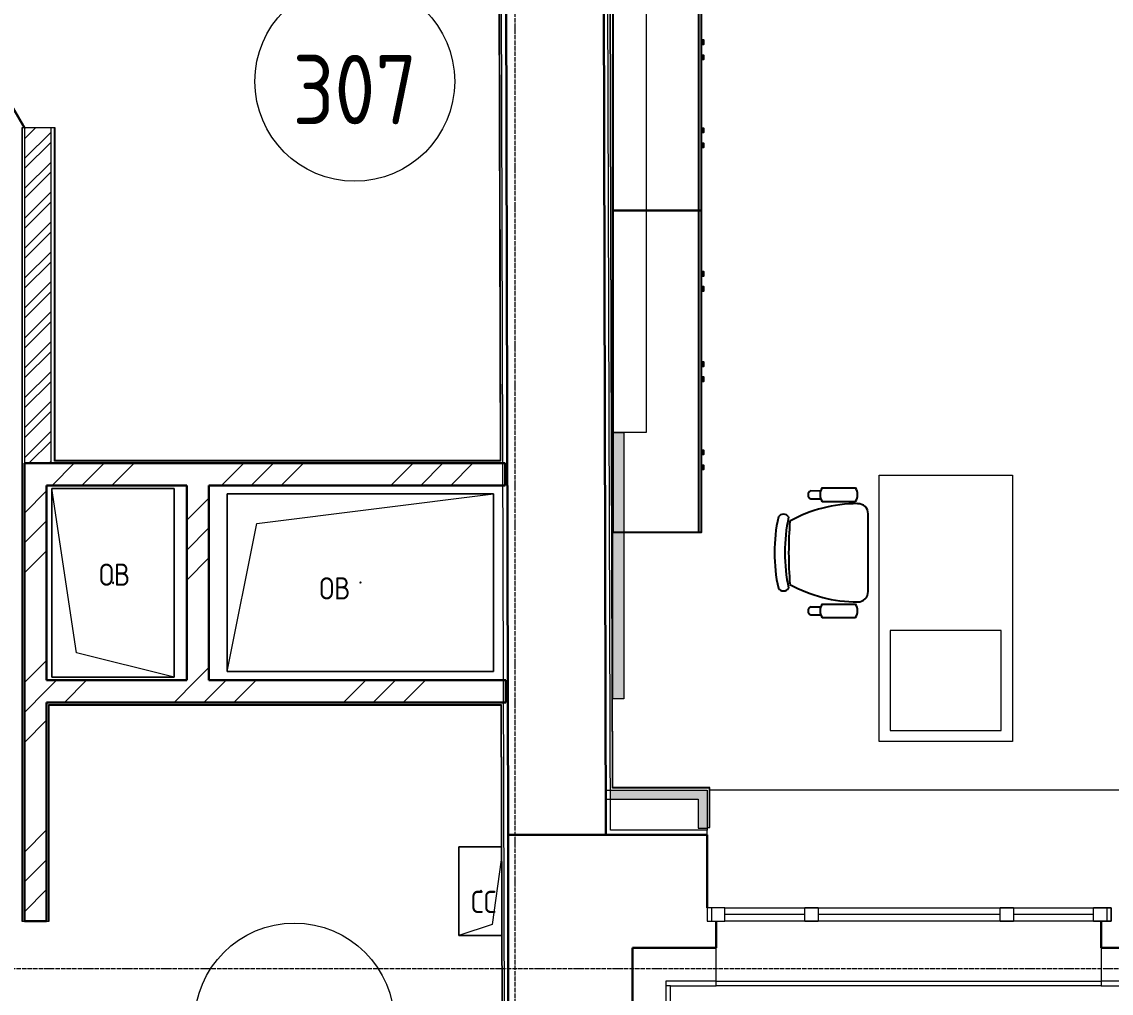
# Model space of a CAD drawing. Header units: millimetres. Extents: x -42533 to 645315, y 3457 to 82611.
# Drawn here: x 285473 to 290381, y 28160 to 32535 of the extents above; entities that cross this region are included whole.
import ezdxf

# ---------------------------------------------------------------- set-up
doc = ezdxf.new("R2010")
doc.units = ezdxf.units.MM
doc.linetypes.add('ADSK_Линия сетки', pattern=[25, 20, -2.5, 0, -2.5])
for name, color, linetype, lineweight in [('_ Окна', 7, 'Continuous', 9), ('Аннотация', 7, 'Continuous', 18), ('Двери', 7, 'Continuous', 9), ('Обобщенные модели', 7, 'Continuous', 18), ('Окна', 7, 'Continuous', 9), ('Оси', 253, 'Continuous', 9), ('Перекрытие', 7, 'Continuous', 18), ('Стены внутренние', 7, 'Continuous', 18), ('Стены наружные', 7, 'Continuous', 18), ('Стены несущие', 7, 'Continuous', 30), ('Стены отделка', 7, 'Continuous', 30), ('Стены штриховка', 7, 'Continuous', 9), ('ТХ', 5, 'Continuous', 0), ('ШТРИХОВКА', 252, 'Continuous', 15)]:
    doc.layers.add(name, color=color, linetype=linetype, lineweight=lineweight)
doc.layers.add('Линии', color=7, linetype='Continuous', lineweight=9, true_color=0x00a600)
doc.layers.add('ЭОМ_Лотки рабочие', color=5, linetype='Continuous')
doc.styles.add('GOST Common', font='GOST_Common.ttf', dxfattribs={"width": 0.9, "height": 350})
doc.styles.add('GOST Common_4', font='GOST_Common.ttf', dxfattribs={"width": 0.9, "height": 200})
pattern_1 = [(45, (507.34, 158.9), (-381.66, 381.66), []), (45, (642.3, 158.9), (0, 763.32), []), (45, (372.4, 158.9), (0, 763.322), [])]

# ---------------------------------------------------------------- blocks, each defined once
blk = doc.blocks.new('ТХ 3 этаж')
at = {"lineweight": 0}
h = blk.add_hatch(color=8, dxfattribs=at)
h.dxf.hatch_style = 1
h.paths.add_polyline_path([(15106.6, 4250.6), (15156.6, 4250.6), (15156.6, 3050.6), (15106.6, 3050.6)])
at = {"color": 8, "linetype": 'Continuous'}
for p, q in [((15494.5, 5250.6), (15494.5, 6700.6)), ((15494.5, 3800.6), (15494.5, 5250.6)), ((15998.3, 3988.2), (16043.9, 3988.1)), ((16049.7, 4000.2), (16200.9, 4000.2)), ((15998.4, 3951.4), (16044.1, 3951.4)), ((16049.7, 3940), (16200.9, 3940)), ((16257.1, 3533.5), (16257.1, 3883.7)), ((15998.3, 3465.7), (16044.1, 3465.7)), ((16049.7, 3477.2), (16200.9, 3477.2)), ((15998.3, 3429), (16043.9, 3429)), ((16049.7, 3417), (16200.9, 3417))]:
    blk.add_line(p, q, dxfattribs=at)
for points in [[(15106.6, 5250.6), (15506.6, 5250.6), (15506.6, 6700.6), (15106.6, 6700.6)], [(15506.6, 6016.5), (15506.6, 5999.1), (15516.8, 5999.1), (15516.8, 6016.5)], [(15506.6, 5948.8), (15506.6, 5931.4), (15516.8, 5931.4), (15516.8, 5948.8)], [(15506.6, 5619.6), (15506.6, 5602.2), (15516.8, 5602.2), (15516.8, 5619.6)], [(15506.6, 5551.9), (15506.6, 5534.6), (15516.8, 5534.6), (15516.8, 5551.9)], [(15106.6, 3800.6), (15506.6, 3800.6), (15506.6, 5250.6), (15106.6, 5250.6)], [(15506.6, 4973.5), (15506.6, 4956.1), (15516.8, 4956.1), (15516.8, 4973.5)], [(15506.6, 4905.8), (15506.6, 4888.5), (15516.8, 4888.5), (15516.8, 4905.8)], [(15506.6, 4566.5), (15506.6, 4549.1), (15516.8, 4549.1), (15516.8, 4566.5)], [(15506.6, 4498.8), (15506.6, 4481.4), (15516.8, 4481.4), (15516.8, 4498.8)], [(15506.6, 4169.6), (15506.6, 4152.2), (15516.8, 4152.2), (15516.8, 4169.6)], [(15506.6, 4101.9), (15506.6, 4084.6), (15516.8, 4084.6), (15516.8, 4101.9)]]:
    blk.add_lwpolyline(points, close=True, dxfattribs=at)
at = {"color": 8, "linetype": 'Continuous', "lineweight": 5}
blk.add_lwpolyline([(15256.6, 6250.6), (15256.6, 4250.6), (15106.6, 4250.6), (15106.6, 6250.6)], close=True, dxfattribs=at)
at = {"color": 8, "lineweight": 0}
blk.add_lwpolyline([(15106.6, 4250.6), (15156.6, 4250.6), (15156.6, 3050.6), (15106.6, 3050.6), (15106.6, 4250.6)], dxfattribs=at)
at = {"color": 8, "linetype": 'Continuous'}
for centre, radius, start, end in [((16006.8, 3969.8), 20.2, 114.8955, 245.3354), ((16099.7, 3970.1), 58.4, 148.951, 211.0488), ((16150.8, 3970.1), 58.4, 328.951, 31.0488), ((16208.7, 3305.2), 624.5, 89.878, 119.1059), ((16211.7, 3884.2), 45.4, 359.2519, 92.1866), ((15876, 3853.9), 28.1, 34.2901, 145.7096), ((16582.8, 3709.3), 747.5, 167.602, 192.3978), ((16629.3, 3709.3), 747.5, 167.602, 192.3978), ((17661.1, 3709.3), 1761.9, 175.3938, 184.6546), ((15876, 3564.6), 28.1, 214.2915, 325.7083), ((16208.7, 4112), 624.5, 240.9068, 270.1215), ((16211.7, 3532.9), 45.4, 267.8135, 0.7479), ((16006.9, 3447.4), 20.2, 114.8955, 245.3354), ((16099.7, 3447.1), 58.4, 148.951, 211.0488), ((16150.8, 3447.1), 58.4, 328.951, 31.0488)]:
    blk.add_arc(centre, radius, start, end, dxfattribs=at)
at = {"layer": 'ТХ', "color": 8}
for points in [[(16907.1, 4058.6), (16907.1, 2858.6), (16307.1, 2858.6), (16307.1, 4058.6)], [(16357.1, 3358.6), (16357.1, 2908.6), (16857.1, 2908.6), (16857.1, 3358.6)]]:
    blk.add_lwpolyline(points, close=True, dxfattribs=at)
blk = doc.blocks.new('План 3 этажа')
at = {"layer": 'Стены внутренние', "lineweight": 9}
h = blk.add_hatch(dxfattribs=at)
h.set_pattern_fill('FP_1', color=8, style=0, pattern_type=2)
h.set_pattern_definition(pattern_1)
h.paths.add_polyline_path([(7504.269, 4129.959), (7601.217, 4129.959), (7600.947, 4229.959), (5445.873, 4229.959), (5445.873, 4129.959), (6684.715, 4129.959)])
h = blk.add_hatch(dxfattribs=at)
h.set_pattern_fill('FP_1', color=8, style=0, pattern_type=2)
h.set_pattern_definition(pattern_1)
h.paths.add_polyline_path([(5445.873, 680), (5545.873, 680), (5545.873, 1098.21), (5445.873, 1098.21), (5445.873, 700)])
h.paths.add_polyline_path([(5495.873, 2168.21), (5545.873, 2168.21), (5545.873, 4129.959), (5445.873, 4129.959), (5445.873, 2168.21)])
h = blk.add_hatch(dxfattribs=at)
h.set_pattern_fill('FP_1', color=8, style=0, pattern_type=2)
h.set_pattern_definition(pattern_1)
h.paths.add_polyline_path([(6176.873, 3252.902), (6276.873, 3252.902), (6276.873, 4129.959), (6176.873, 4129.959), (6176.873, 4122.464)])
h = blk.add_hatch(dxfattribs=at)
h.set_pattern_fill('FP_1', color=8, style=0, pattern_type=2)
h.set_pattern_definition(pattern_1)
h.paths.add_polyline_path([(7513.125, 3152.902), (7603.859, 3153.63), (7603.59, 3252.902), (5545.873, 3252.902), (5545.873, 3152.902), (6978.763, 3152.902)])
at = {"layer": 'Стены внутренние'}
for points in [[(8521.356, 2717.133), (8521.356, 2757.133), (8084.885, 2757.133), (8085.42, 2717.133), (8481.356, 2717.133)], [(8521.356, 2587.133), (8521.356, 2717.133), (8481.356, 2717.133), (8481.356, 2587.133)]]:
    blk.add_hatch(color=8, dxfattribs=at).paths.add_polyline_path(points)
at = {"layer": 'Стены штриховка'}
h = blk.add_hatch(dxfattribs=at)
h.set_pattern_fill('ANSI32', color=8, scale=10)
h.set_pattern_definition([(45, (482.83, 158.9), (-67.3519, 67.3519), []), (45, (527.73, 158.9), (-67.3519, 67.3519), [])])
h.paths.add_polyline_path([(5565.873, 4229.959), (5565.873, 5740.462), (5446.364, 5740.462), (5446.364, 4229.959), (5471.364, 4229.959)])
h.paths.add_polyline_path([(5446.364, 6670.462), (5565.873, 6670.462), (5565.873, 6890.854), (7613.748, 6890.854), (7613.423, 7010.854), (5565.873, 7010.854), (5565.873, 8742.444), (5446.364, 8742.444), (5446.364, 7152.733)])
at = {"layer": '_ Окна', "color": 8, "lineweight": 18}
for p, q in [((8601.356, 2227.133), (8521.356, 2227.133)), ((8521.356, 2227.133), (8521.356, 2167.133)), ((8601.356, 2167.133), (8601.356, 2227.133)), ((8961.356, 2167.133), (8961.356, 2227.133)), ((8961.356, 2227.133), (9021.356, 2227.133)), ((9021.356, 2227.133), (9021.356, 2167.133)), ((9841.356, 2167.133), (9841.356, 2227.133)), ((9841.356, 2227.133), (9901.356, 2227.133)), ((9901.356, 2227.133), (9901.356, 2167.133)), ((10261.356, 2167.133), (10261.356, 2227.133)), ((10261.356, 2227.133), (10341.356, 2227.133)), ((10341.356, 2227.133), (10341.356, 2167.133)), ((8521.356, 2167.133), (8601.356, 2167.133)), ((9021.356, 2167.133), (8961.356, 2167.133)), ((9901.356, 2167.133), (9841.356, 2167.133)), ((10341.356, 2167.133), (10261.356, 2167.133))]:
    blk.add_line(p, q, dxfattribs=at)
at = {"layer": '_ Окна', "color": 8}
for p, q in [((8541.356, 2227.133), (8541.356, 2167.133)), ((10321.356, 2227.133), (10321.356, 2167.133)), ((8961.356, 2197.133), (8601.356, 2197.133)), ((9841.356, 2197.133), (9021.356, 2197.133)), ((10261.356, 2197.133), (9901.356, 2197.133))]:
    blk.add_line(p, q, dxfattribs=at)
at = {"layer": 'Двери', "color": 8, "lineweight": 30}
blk.add_line((5445.873, 5740.462), (4980.873, 6545.866), dxfattribs=at)
at = {"layer": 'Линии', "color": 8}
for centre in [(6933.827, 5950.141), (6662.035, 1709.217)]:
    blk.add_circle(centre, 450, dxfattribs=at)
at = {"layer": 'Обобщенные модели', "color": 8}
for p, q in [((5569.873, 4116.425), (6119.873, 4116.425)), ((5569.873, 3266.425), (5569.873, 4116.425)), ((5679.873, 3376.425), (5569.873, 4116.425)), ((5569.873, 4116.425), (5569.873, 3266.425)), ((6119.873, 4116.425), (5569.873, 4116.425)), ((6119.873, 4116.425), (6119.873, 3266.425)), ((6119.873, 3266.425), (6119.873, 4116.425)), ((6359.39, 3292.902), (6359.39, 4092.902)), ((6359.39, 4092.902), (7559.39, 4092.902)), ((7559.39, 4092.902), (6359.39, 4092.902)), ((6359.39, 4092.902), (6359.39, 3292.902)), ((6492.723, 3959.568), (7559.39, 4092.902)), ((7559.39, 4092.902), (7559.39, 3292.902)), ((7559.39, 3292.902), (7559.39, 4092.902)), ((6359.39, 3292.902), (6492.723, 3959.568)), ((6119.873, 3266.425), (5679.873, 3376.425)), ((7559.39, 3292.902), (6359.39, 3292.902)), ((6359.39, 3292.902), (7559.39, 3292.902)), ((6119.873, 3266.425), (5569.873, 3266.425)), ((5569.873, 3266.425), (6119.873, 3266.425)), ((7402.343, 2103.26), (7402.343, 2503.26)), ((7402.343, 2503.26), (7593.619, 2503.26)), ((7593.619, 2503.26), (7402.343, 2503.26)), ((7402.343, 2503.26), (7402.343, 2103.26)), ((7593.781, 2443.327), (7552.343, 2153.26)), ((7552.343, 2153.26), (7402.343, 2103.26)), ((7594.701, 2103.26), (7402.343, 2103.26)), ((7402.343, 2103.26), (7594.701, 2103.26))]:
    blk.add_line(p, q, dxfattribs=at)
for centre, start, end in [((5844.873, 3691.425), 90, 270), ((5844.873, 3691.425), 150, 255), ((5844.873, 3691.425), 270, 90), ((5844.873, 3691.425), 30, 90), ((5844.873, 3691.425), 285, 0), ((6959.39, 3692.902), 0, 180), ((6959.39, 3692.902), 180, 0), ((6959.39, 3692.902), 60, 165), ((6959.39, 3692.902), 195, 270), ((6959.39, 3692.902), 300, 0), ((7502.343, 2303.26), 0, 180), ((7502.343, 2303.26), 120, 180), ((7502.343, 2303.26), 180, 0), ((7502.343, 2303.26), 240, 345), ((7502.343, 2303.26), 15, 90)]:
    blk.add_arc(centre, 2.5, start, end, dxfattribs=at)
at = {"layer": 'Окна', "color": 8}
for p, q in [((8601.356, 2227.133), (8521.356, 2227.133)), ((8521.356, 2227.133), (8521.356, 2167.133)), ((8601.356, 2227.133), (8961.356, 2227.133)), ((9021.356, 2227.133), (8961.356, 2227.133)), ((9021.356, 2227.133), (9841.356, 2227.133)), ((9901.356, 2227.133), (9841.356, 2227.133)), ((9901.356, 2227.133), (10261.356, 2227.133)), ((10341.356, 2227.133), (10261.356, 2227.133)), ((10341.356, 2167.133), (10341.356, 2227.133)), ((8521.356, 2167.133), (8601.356, 2167.133)), ((8961.356, 2167.133), (8601.356, 2167.133)), ((8961.356, 2167.133), (9021.356, 2167.133)), ((9841.356, 2167.133), (9021.356, 2167.133)), ((9841.356, 2167.133), (9901.356, 2167.133)), ((10261.356, 2167.133), (9901.356, 2167.133)), ((10261.356, 2167.133), (10341.356, 2167.133))]:
    blk.add_line(p, q, dxfattribs=at)
at = {"layer": 'Оси', "color": 8, "linetype": 'ADSK_Линия сетки'}
for p, q in [((7656.908, -3523.688), (7656.908, 21256.876)), ((-10051.774, 1953.902), (51155.436, 1953.902))]:
    blk.add_line(p, q, dxfattribs=at)
at = {"layer": 'Перекрытие', "color": 8}
for p, q in [((13154.465, 2757.133), (8533.356, 2757.133)), ((8521.356, 2587.133), (8521.356, 2577.133))]:
    blk.add_line(p, q, dxfattribs=at)
at = {"layer": 'Стены наружные', "color": 8}
for p, q in [((8561.356, 1897.133), (10296.356, 1897.133)), ((10296.356, 1877.133), (8561.356, 1877.133))]:
    blk.add_line(p, q, dxfattribs=at)
at = {"layer": 'Стены несущие', "color": 8}
for p, q in [((7607.941, 9037.133), (7625.477, 2555.648)), ((8065.475, 2556.839), (8049.457, 8477.14)), ((7611.218, 4229.959), (5445.873, 4229.959)), ((5445.873, 4229.959), (5445.873, 2168.21)), ((7611.218, 4129.959), (7611.218, 4229.959)), ((5545.873, 4129.959), (6176.873, 4129.959)), ((5545.873, 3252.902), (5545.873, 4129.959)), ((6176.873, 4129.959), (6176.873, 3252.902)), ((6276.873, 4129.959), (7611.218, 4129.959)), ((6276.873, 3252.902), (6276.873, 4129.959)), ((6176.873, 3252.902), (5545.873, 3252.902)), ((7613.591, 3252.902), (6276.873, 3252.902)), ((7613.591, 3152.902), (7613.591, 3252.902)), ((5545.873, 3152.902), (5545.873, 2168.21)), ((5545.873, 3152.902), (7613.591, 3152.902)), ((8521.356, 2557.133), (7625.477, 2557.133)), ((7625.477, 2557.133), (7625.477, 680)), ((7625.477, 2555.648), (8065.475, 2556.839)), ((8521.356, 2227.133), (8521.356, 2557.133)), ((5445.873, 2168.21), (5545.873, 2168.21)), ((8561.356, 2047.133), (8561.356, 2167.133)), ((10296.356, 2167.133), (10296.356, 2047.133)), ((8185.477, 170), (8185.477, 2047.133)), ((8561.356, 2047.133), (8185.477, 2047.133)), ((10296.356, 2047.133), (11386.352, 2047.133))]:
    blk.add_line(p, q, dxfattribs=at)
at = {"layer": 'Стены отделка', "color": 8, "lineweight": 9}
for p, q in [((7610.552, 679.96), (7587.886, 9057.14)), ((7630.552, 680.014), (7607.94, 9037.14)), ((8047.941, 8457.133), (8065.475, 2558.324)), ((8085.42, 2577.133), (8067.94, 8457.193)), ((8096.849, 2769.133), (8081.123, 8059.544)), ((7581.793, 6873.854), (7588.914, 4241.959)), ((5583.873, 5740.462), (5433.873, 5740.462)), ((5433.873, 5740.462), (5433.873, 2168.21)), ((5583.873, 4241.959), (5583.873, 5740.462)), ((7588.914, 4241.959), (5583.873, 4241.959)), ((5557.873, 3140.902), (7591.893, 3140.902)), ((5557.873, 2168.21), (5557.873, 3140.902)), ((7591.893, 3140.902), (7598.43, 725)), ((8064.934, 2757.133), (8521.356, 2757.133)), ((8531.356, 2769.133), (8096.849, 2769.133)), ((8521.356, 2757.133), (8521.356, 2587.133)), ((8533.356, 2589.133), (8533.356, 2767.133)), ((8065.042, 2717.133), (8481.356, 2717.133)), ((8481.356, 2717.133), (8481.356, 2587.133)), ((8065.475, 2558.324), (8085.475, 2558.384)), ((8521.356, 2577.133), (8085.42, 2577.133)), ((8085.475, 2558.384), (8085.479, 2557.133)), ((8481.356, 2587.133), (8521.356, 2587.133)), ((8521.356, 2589.133), (8533.356, 2589.133)), ((8521.356, 2557.133), (8521.356, 2577.133)), ((5433.873, 2168.21), (5445.873, 2168.21)), ((5545.873, 2168.21), (5557.873, 2168.21)), ((8561.356, 1877.133), (8561.356, 2047.133)), ((10296.356, 2047.133), (10296.356, 1877.133)), ((8561.356, 1897.133), (8335.477, 1897.133)), ((8335.477, 1897.133), (8335.477, 20)), ((8355.477, 1877.133), (8561.356, 1877.133)), ((8355.477, 0), (8355.477, 1877.133)), ((11386.352, 1897.133), (10296.356, 1897.133)), ((10296.356, 1877.133), (11386.352, 1877.133))]:
    blk.add_line(p, q, dxfattribs=at)
at = {"layer": 'Стены штриховка', "color": 8}
for p, q in [((8094.855, 2767.133), (8079.117, 8061.544)), ((7583.788, 6875.854), (7590.92, 4239.959)), ((5435.873, 5740.462), (5435.873, 2168.21)), ((5445.873, 5740.462), (5445.873, 4229.959)), ((5565.873, 4229.959), (5565.873, 5740.462)), ((5581.873, 4239.959), (5581.873, 5740.462)), ((7590.92, 4239.959), (5581.873, 4239.959)), ((5555.873, 3142.902), (7593.888, 3142.902)), ((5555.873, 2168.21), (5555.873, 3142.902)), ((7593.888, 3142.902), (7600.43, 725)), ((8533.356, 2767.133), (8094.855, 2767.133)), ((8531.356, 2589.133), (8531.356, 2769.133)), ((8533.356, 2769.133), (8531.356, 2769.133)), ((8533.356, 2767.133), (8533.356, 2769.133)), ((8355.477, 1877.133), (8335.477, 1877.133))]:
    blk.add_line(p, q, dxfattribs=at)
at = {"layer": 'ЭОМ_Лотки рабочие'}
blk.add_blockref('ТХ 3 этаж', (-7010.895, 118.542), dxfattribs=at)
at = {"layer": 'Аннотация', "color": 8, "lineweight": 9, "line_spacing_factor": 1.022766}
for s, insert, char_height, width, attachment_point, style in [('307', (6933.827, 5913.193), 312.5, 520.21112, 5, 'GOST Common'), ('\\pxt3.6,7.2,10.8,14.4,18,21.6,25.2,28.8,32.4,36,39.6,43.2,46.8,50.4,54,57.6,61.2,64.8,68.4,72,75.6,79.2,82.8,86.4,90,93.6,97.2,100.8,104.4,108,111.6,115.2;{ОВ}', (5781.896, 3778.283), 100, 156.348, 1, 'GOST Common_4'), ('\\pxt3.6,7.2,10.8,14.4,18,21.6,25.2,28.8,32.4,36,39.6,43.2,46.8,50.4,54,57.6,61.2,64.8,68.4,72,75.6,79.2,82.8,86.4,90,93.6,97.2,100.8,104.4,108,111.6,115.2;{ОВ}', (6773.878, 3716.551), 100, 156.348, 1, 'GOST Common_4'), ('\\pxt3.6,7.2,10.8,14.4,18,21.6,25.2,28.8,32.4,36,39.6,43.2,46.8,50.4,54,57.6,61.2,64.8,68.4,72,75.6,79.2,82.8,86.4,90,93.6,97.2,100.8,104.4,108,111.6,115.2;{СС}', (7457.442, 2304.657), 100, 138.168, 1, 'GOST Common_4')]:
    blk.add_mtext(s, dxfattribs=dict(at, insert=insert, char_height=char_height, width=width, attachment_point=attachment_point, style=style))

msp = doc.modelspace()

# ---------------------------------------------------------------- block references
at = {"layer": 'ШТРИХОВКА'}
msp.add_blockref('План 3 этажа', (280039.2, 26316.4), dxfattribs=at)

doc.saveas('drawing.dxf')
